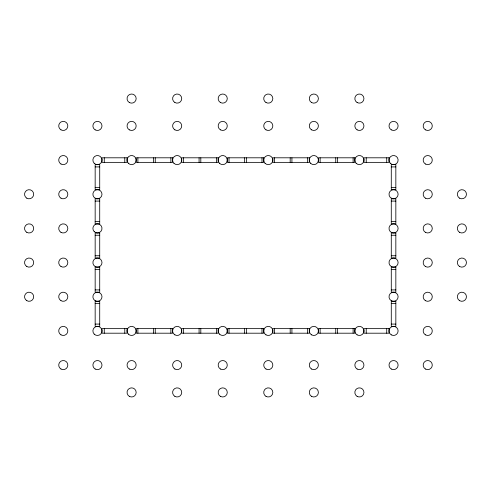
<?xml version="1.0" encoding="UTF-8"?>
<svg xmlns="http://www.w3.org/2000/svg" width="491" height="491" viewBox="0 0 491 491"><rect width="100%" height="100%" fill="white"/><g stroke="black" fill="none" stroke-linecap="round" stroke-linejoin="round"><path stroke-width="0.74" d="M183.456 162.361L183.456 157.801M200.813 162.361L200.813 157.801M229.015 162.361L229.015 157.801M246.365 162.361L246.365 157.801M274.567 162.361L274.567 157.801M291.924 162.361L291.924 157.801M320.126 162.361L320.126 157.801M337.483 162.361L337.483 157.801M95.162 166.915L99.716 166.915M391.284 166.915L395.838 166.915M95.162 187.415L99.716 187.415M391.284 187.415L395.838 187.415M95.162 201.083L99.716 201.083M391.284 201.083L395.838 201.083M95.162 221.582L99.716 221.582M391.284 221.582L395.838 221.582M95.162 235.25L99.716 235.25M391.284 235.25L395.838 235.25M95.162 255.75L99.716 255.75M391.284 255.75L395.838 255.75M95.162 269.418L99.716 269.418M391.284 269.418L395.838 269.418M95.162 289.917L99.716 289.917M391.284 289.917L395.838 289.917M95.162 303.585L99.716 303.585M391.284 303.585L395.838 303.585M95.162 324.085L99.716 324.085M391.284 324.085L395.838 324.085M386.724 157.801L386.724 162.361M386.724 328.639L386.724 333.199M366.225 157.801L366.225 162.361M366.225 328.639L366.225 333.199M353.103 157.801L353.103 162.361M353.103 328.639L353.103 333.199M337.483 328.639L337.483 333.199M335.746 157.801L335.746 162.361M335.746 328.639L335.746 333.199M320.126 328.639L320.126 333.199M307.544 157.801L307.544 162.361M307.544 328.639L307.544 333.199M291.924 328.639L291.924 333.199M290.187 157.801L290.187 162.361M290.187 328.639L290.187 333.199M274.567 328.639L274.567 333.199M261.985 157.801L261.985 162.361M261.985 328.639L261.985 333.199M246.365 328.639L246.365 333.199M244.635 157.801L244.635 162.361M244.635 328.639L244.635 333.199M229.015 328.639L229.015 333.199M216.433 157.801L216.433 162.361M216.433 328.639L216.433 333.199M200.813 328.639L200.813 333.199M199.076 157.801L199.076 162.361M199.076 328.639L199.076 333.199M183.456 328.639L183.456 333.199M170.874 157.801L170.874 162.361M170.874 328.639L170.874 333.199M155.254 157.801L155.254 162.361M155.254 328.639L155.254 333.199M153.517 157.801L153.517 162.361M153.517 328.639L153.517 333.199M137.897 157.801L137.897 162.361M137.897 328.639L137.897 333.199M124.775 157.801L124.775 162.361M124.775 328.639L124.775 333.199M104.276 157.801L104.276 162.361M104.276 328.639L104.276 333.199M127.052 157.801L101.999 157.801L101.999 162.361L127.052 162.361L127.052 157.801M172.611 157.801L136.167 157.801L136.167 162.361L172.611 162.361L172.611 157.801M218.164 157.801L181.719 157.801L181.719 162.361L218.164 162.361L218.164 157.801M263.722 157.801L227.278 157.801L227.278 162.361L263.722 162.361L263.722 157.801M309.281 157.801L272.836 157.801L272.836 162.361L309.281 162.361L309.281 157.801M354.833 157.801L318.389 157.801L318.389 162.361L354.833 162.361L354.833 157.801M389.001 157.801L363.948 157.801L363.948 162.361L389.001 162.361L389.001 157.801M99.716 164.638L95.162 164.638L95.162 189.692L99.716 189.692L99.716 164.638M395.838 164.638L391.284 164.638L391.284 189.692L395.838 189.692L395.838 164.638M99.716 198.806L95.162 198.806L95.162 223.859L99.716 223.859L99.716 198.806M395.838 198.806L391.284 198.806L391.284 223.859L395.838 223.859L395.838 198.806M99.716 232.973L95.162 232.973L95.162 258.027L99.716 258.027L99.716 232.973M395.838 232.973L391.284 232.973L391.284 258.027L395.838 258.027L395.838 232.973M99.716 267.141L95.162 267.141L95.162 292.194L99.716 292.194L99.716 267.141M395.838 267.141L391.284 267.141L391.284 292.194L395.838 292.194L395.838 267.141M99.716 301.308L95.162 301.308L95.162 326.362L99.716 326.362L99.716 301.308M395.838 301.308L391.284 301.308L391.284 326.362L395.838 326.362L395.838 301.308M127.052 328.639L101.999 328.639L101.999 333.199L127.052 333.199L127.052 328.639M172.611 328.639L136.167 328.639L136.167 333.199L172.611 333.199L172.611 328.639M218.164 328.639L181.719 328.639L181.719 333.199L218.164 333.199L218.164 328.639M263.722 328.639L227.278 328.639L227.278 333.199L263.722 333.199L263.722 328.639M309.281 328.639L272.836 328.639L272.836 333.199L309.281 333.199L309.281 328.639M354.833 328.639L318.389 328.639L318.389 333.199L354.833 333.199L354.833 328.639M389.001 328.639L363.948 328.639L363.948 333.199L389.001 333.199L389.001 328.639M94.217 163.3A4.554 4.554 0 0 0 101.84 161.263A4.554 4.554 0 0 0 96.261 155.678A4.554 4.554 0 0 0 94.217 163.3M128.384 163.3A4.554 4.554 0 0 0 136.007 161.263A4.554 4.554 0 0 0 130.428 155.678A4.554 4.554 0 0 0 128.384 163.3M26.827 232.36A4.554 4.554 0 0 0 33.664 228.413A4.554 4.554 0 0 0 26.827 224.473A4.554 4.554 0 0 0 26.827 232.36M220.447 102.527A4.554 4.554 0 0 0 227.278 98.581A4.554 4.554 0 0 0 220.447 94.634A4.554 4.554 0 0 0 220.447 102.527M220.447 129.857A4.554 4.554 0 0 0 227.278 125.911A4.554 4.554 0 0 0 220.447 121.971A4.554 4.554 0 0 0 220.447 129.857M94.217 231.635A4.554 4.554 0 0 0 101.84 229.598A4.554 4.554 0 0 0 96.261 224.019A4.554 4.554 0 0 0 94.217 231.635M173.943 163.3A4.554 4.554 0 0 0 181.566 161.263A4.554 4.554 0 0 0 175.987 155.678A4.554 4.554 0 0 0 173.943 163.3M174.888 129.857A4.554 4.554 0 0 0 181.719 125.911A4.554 4.554 0 0 0 174.888 121.971A4.554 4.554 0 0 0 174.888 129.857M129.329 129.857A4.554 4.554 0 0 0 136.167 125.911A4.554 4.554 0 0 0 129.329 121.971A4.554 4.554 0 0 0 129.329 129.857M265.999 129.857A4.554 4.554 0 0 0 272.836 125.911A4.554 4.554 0 0 0 265.999 121.971A4.554 4.554 0 0 0 265.999 129.857M60.994 164.025A4.554 4.554 0 0 0 67.832 160.078A4.554 4.554 0 0 0 60.994 156.138A4.554 4.554 0 0 0 60.994 164.025M95.162 198.192A4.554 4.554 0 0 0 101.999 194.246A4.554 4.554 0 0 0 95.162 190.305A4.554 4.554 0 0 0 95.162 198.192M60.994 198.192A4.554 4.554 0 0 0 67.832 194.246A4.554 4.554 0 0 0 60.994 190.305A4.554 4.554 0 0 0 60.994 198.192M60.994 129.857A4.554 4.554 0 0 0 67.832 125.911A4.554 4.554 0 0 0 60.994 121.971A4.554 4.554 0 0 0 60.994 129.857M26.827 198.192A4.554 4.554 0 0 0 33.664 194.246A4.554 4.554 0 0 0 26.827 190.305A4.554 4.554 0 0 0 26.827 198.192M60.994 232.36A4.554 4.554 0 0 0 67.832 228.413A4.554 4.554 0 0 0 60.994 224.473A4.554 4.554 0 0 0 60.994 232.36M265.999 334.862A4.554 4.554 0 0 0 272.836 330.922A4.554 4.554 0 0 0 265.999 326.975A4.554 4.554 0 0 0 265.999 334.862M311.558 334.862A4.554 4.554 0 0 0 318.389 330.922A4.554 4.554 0 0 0 311.558 326.975A4.554 4.554 0 0 0 311.558 334.862M357.117 369.029A4.554 4.554 0 0 0 363.948 365.089A4.554 4.554 0 0 0 357.117 361.143A4.554 4.554 0 0 0 357.117 369.029M391.284 266.527A4.554 4.554 0 0 0 398.115 262.587A4.554 4.554 0 0 0 391.284 258.64A4.554 4.554 0 0 0 391.284 266.527M265.999 396.366A4.554 4.554 0 0 0 272.836 392.419A4.554 4.554 0 0 0 265.999 388.473A4.554 4.554 0 0 0 265.999 396.366M391.284 300.695A4.554 4.554 0 0 0 398.115 296.754A4.554 4.554 0 0 0 391.284 292.808A4.554 4.554 0 0 0 391.284 300.695M425.452 334.862A4.554 4.554 0 0 0 432.283 330.922A4.554 4.554 0 0 0 425.452 326.975A4.554 4.554 0 0 0 425.452 334.862M425.452 369.029A4.554 4.554 0 0 0 432.283 365.089A4.554 4.554 0 0 0 425.452 361.143A4.554 4.554 0 0 0 425.452 369.029M265.054 163.3A4.554 4.554 0 0 0 272.677 161.263A4.554 4.554 0 0 0 267.098 155.678A4.554 4.554 0 0 0 265.054 163.3M425.452 300.695A4.554 4.554 0 0 0 432.283 296.754A4.554 4.554 0 0 0 425.452 292.808A4.554 4.554 0 0 0 425.452 300.695M311.558 369.029A4.554 4.554 0 0 0 318.389 365.089A4.554 4.554 0 0 0 311.558 361.143A4.554 4.554 0 0 0 311.558 369.029M391.284 369.029A4.554 4.554 0 0 0 398.115 365.089A4.554 4.554 0 0 0 391.284 361.143A4.554 4.554 0 0 0 391.284 369.029M311.558 396.366A4.554 4.554 0 0 0 318.389 392.419A4.554 4.554 0 0 0 311.558 388.473A4.554 4.554 0 0 0 311.558 396.366M391.284 334.862A4.554 4.554 0 0 0 398.115 330.922A4.554 4.554 0 0 0 391.284 326.975A4.554 4.554 0 0 0 391.284 334.862M357.117 334.862A4.554 4.554 0 0 0 363.948 330.922A4.554 4.554 0 0 0 357.117 326.975A4.554 4.554 0 0 0 357.117 334.862M459.619 300.695A4.554 4.554 0 0 0 466.45 296.754A4.554 4.554 0 0 0 459.619 292.808A4.554 4.554 0 0 0 459.619 300.695M425.452 266.527A4.554 4.554 0 0 0 432.283 262.587A4.554 4.554 0 0 0 425.452 258.64A4.554 4.554 0 0 0 425.452 266.527M219.502 334.138A4.554 4.554 0 0 0 227.124 332.1A4.554 4.554 0 0 0 221.545 326.521A4.554 4.554 0 0 0 219.502 334.138M174.888 102.527A4.554 4.554 0 0 0 181.719 98.581A4.554 4.554 0 0 0 174.888 94.634A4.554 4.554 0 0 0 174.888 102.527M129.329 102.527A4.554 4.554 0 0 0 136.167 98.581A4.554 4.554 0 0 0 129.329 94.634A4.554 4.554 0 0 0 129.329 102.527M95.162 129.857A4.554 4.554 0 0 0 101.999 125.911A4.554 4.554 0 0 0 95.162 121.971A4.554 4.554 0 0 0 95.162 129.857M425.452 129.857A4.554 4.554 0 0 0 432.283 125.911A4.554 4.554 0 0 0 425.452 121.971A4.554 4.554 0 0 0 425.452 129.857M357.117 102.527A4.554 4.554 0 0 0 363.948 98.581A4.554 4.554 0 0 0 357.117 94.634A4.554 4.554 0 0 0 357.117 102.527M391.284 129.857A4.554 4.554 0 0 0 398.115 125.911A4.554 4.554 0 0 0 391.284 121.971A4.554 4.554 0 0 0 391.284 129.857M310.613 163.3A4.554 4.554 0 0 0 318.236 161.263A4.554 4.554 0 0 0 312.657 155.678A4.554 4.554 0 0 0 310.613 163.3M311.558 102.527A4.554 4.554 0 0 0 318.389 98.581A4.554 4.554 0 0 0 311.558 94.634A4.554 4.554 0 0 0 311.558 102.527M391.284 232.36A4.554 4.554 0 0 0 398.115 228.413A4.554 4.554 0 0 0 391.284 224.473A4.554 4.554 0 0 0 391.284 232.36M357.117 129.857A4.554 4.554 0 0 0 363.948 125.911A4.554 4.554 0 0 0 357.117 121.971A4.554 4.554 0 0 0 357.117 129.857M311.558 129.857A4.554 4.554 0 0 0 318.389 125.911A4.554 4.554 0 0 0 311.558 121.971A4.554 4.554 0 0 0 311.558 129.857M356.171 163.3A4.554 4.554 0 0 0 363.794 161.263A4.554 4.554 0 0 0 358.215 155.678A4.554 4.554 0 0 0 356.171 163.3M459.619 198.192A4.554 4.554 0 0 0 466.45 194.246A4.554 4.554 0 0 0 459.619 190.305A4.554 4.554 0 0 0 459.619 198.192M425.452 198.192A4.554 4.554 0 0 0 432.283 194.246A4.554 4.554 0 0 0 425.452 190.305A4.554 4.554 0 0 0 425.452 198.192M265.999 369.029A4.554 4.554 0 0 0 272.836 365.089A4.554 4.554 0 0 0 265.999 361.143A4.554 4.554 0 0 0 265.999 369.029M357.117 396.366A4.554 4.554 0 0 0 363.948 392.419A4.554 4.554 0 0 0 357.117 388.473A4.554 4.554 0 0 0 357.117 396.366M390.339 163.3A4.554 4.554 0 0 0 397.962 161.263A4.554 4.554 0 0 0 392.383 155.678A4.554 4.554 0 0 0 390.339 163.3M391.284 198.192A4.554 4.554 0 0 0 398.115 194.246A4.554 4.554 0 0 0 391.284 190.305A4.554 4.554 0 0 0 391.284 198.192M425.452 232.36A4.554 4.554 0 0 0 432.283 228.413A4.554 4.554 0 0 0 425.452 224.473A4.554 4.554 0 0 0 425.452 232.36M425.452 164.025A4.554 4.554 0 0 0 432.283 160.078A4.554 4.554 0 0 0 425.452 156.138A4.554 4.554 0 0 0 425.452 164.025M265.999 102.527A4.554 4.554 0 0 0 272.836 98.581A4.554 4.554 0 0 0 265.999 94.634A4.554 4.554 0 0 0 265.999 102.527M26.827 266.527A4.554 4.554 0 0 0 33.664 262.587A4.554 4.554 0 0 0 26.827 258.64A4.554 4.554 0 0 0 26.827 266.527M219.502 163.3A4.554 4.554 0 0 0 227.124 161.263A4.554 4.554 0 0 0 221.545 155.678A4.554 4.554 0 0 0 219.502 163.3M95.162 369.029A4.554 4.554 0 0 0 101.999 365.089A4.554 4.554 0 0 0 95.162 361.143A4.554 4.554 0 0 0 95.162 369.029M129.329 369.029A4.554 4.554 0 0 0 136.167 365.089A4.554 4.554 0 0 0 129.329 361.143A4.554 4.554 0 0 0 129.329 369.029M174.888 396.366A4.554 4.554 0 0 0 181.719 392.419A4.554 4.554 0 0 0 174.888 388.473A4.554 4.554 0 0 0 174.888 396.366M174.888 369.029A4.554 4.554 0 0 0 181.719 365.089A4.554 4.554 0 0 0 174.888 361.143A4.554 4.554 0 0 0 174.888 369.029M174.888 334.862A4.554 4.554 0 0 0 181.719 330.922A4.554 4.554 0 0 0 174.888 326.975A4.554 4.554 0 0 0 174.888 334.862M60.994 266.527A4.554 4.554 0 0 0 67.832 262.587A4.554 4.554 0 0 0 60.994 258.64A4.554 4.554 0 0 0 60.994 266.527M60.994 334.862A4.554 4.554 0 0 0 67.832 330.922A4.554 4.554 0 0 0 60.994 326.975A4.554 4.554 0 0 0 60.994 334.862M128.384 334.138A4.554 4.554 0 0 0 136.007 332.1A4.554 4.554 0 0 0 130.428 326.521A4.554 4.554 0 0 0 128.384 334.138M95.162 266.527A4.554 4.554 0 0 0 101.999 262.587A4.554 4.554 0 0 0 95.162 258.64A4.554 4.554 0 0 0 95.162 266.527M94.217 334.138A4.554 4.554 0 0 0 101.84 332.1A4.554 4.554 0 0 0 96.261 326.521A4.554 4.554 0 0 0 94.217 334.138M60.994 369.029A4.554 4.554 0 0 0 67.832 365.089A4.554 4.554 0 0 0 60.994 361.143A4.554 4.554 0 0 0 60.994 369.029M95.162 300.695A4.554 4.554 0 0 0 101.999 296.754A4.554 4.554 0 0 0 95.162 292.808A4.554 4.554 0 0 0 95.162 300.695M60.994 300.695A4.554 4.554 0 0 0 67.832 296.754A4.554 4.554 0 0 0 60.994 292.808A4.554 4.554 0 0 0 60.994 300.695M459.619 266.527A4.554 4.554 0 0 0 466.45 262.587A4.554 4.554 0 0 0 459.619 258.64A4.554 4.554 0 0 0 459.619 266.527M220.447 369.029A4.554 4.554 0 0 0 227.278 365.089A4.554 4.554 0 0 0 220.447 361.143A4.554 4.554 0 0 0 220.447 369.029M220.447 396.366A4.554 4.554 0 0 0 227.278 392.419A4.554 4.554 0 0 0 220.447 388.473A4.554 4.554 0 0 0 220.447 396.366M459.619 232.36A4.554 4.554 0 0 0 466.45 228.413A4.554 4.554 0 0 0 459.619 224.473A4.554 4.554 0 0 0 459.619 232.36M26.827 300.695A4.554 4.554 0 0 0 33.664 296.754A4.554 4.554 0 0 0 26.827 292.808A4.554 4.554 0 0 0 26.827 300.695M129.329 396.366A4.554 4.554 0 0 0 136.167 392.419A4.554 4.554 0 0 0 129.329 388.473A4.554 4.554 0 0 0 129.329 396.366"/></g></svg>
